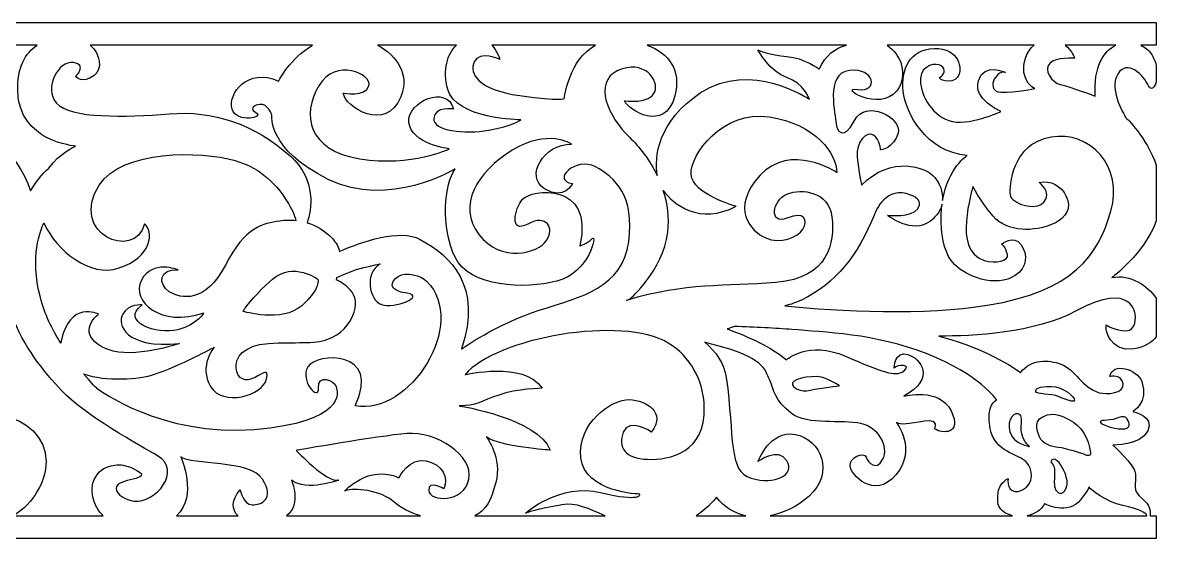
# Model space of a CAD drawing. Header units: centimetres. Extents: x -27.5 to -5.7, y -9.5 to -3.3.
# Drawn here: x -19.12 to -5.66, y -9.48 to -3.35 of the extents above; entities that cross this region are included whole.
import ezdxf

# ---------------------------------------------------------------- set-up
doc = ezdxf.new("R2010")
doc.units = ezdxf.units.CM
doc.header["$MEASUREMENT"] = 0
doc.layers.add('layer 1', color=7, linetype='Continuous')

msp = doc.modelspace()

# ---------------------------------------------------------------- linework, layer by layer
at = {"layer": 'layer 1', "color": 250}
for points, knots in [([(-6.20952, -7.5562), (-6.20952, -7.5562), (-6.0637, -7.52969), (-6.05045, -7.64237), (-6.05045, -7.64237), (-6.03719, -7.75504), (-6.24266, -7.77493), (-6.33545, -7.74841), (-6.33545, -7.74841), (-6.54642, -7.68814), (-6.60865, -7.4776), (-6.79254, -7.40811), (-6.79254, -7.40811), (-6.93299, -7.35503), (-7.14573, -7.3441), (-7.27001, -7.5098), (-7.27001, -7.5098), (-7.27001, -7.5098), (-7.62492, -7.23495), (-8.23915, -7.07578), (-8.23915, -7.07578), (-7.84729, -7.07707), (-7.0926, -7.04137), (-6.60847, -6.77569), (-6.60847, -6.77569), (-5.93063, -6.4037), (-5.90661, -6.82985), (-5.90661, -6.82985), (-5.90661, -6.82985), (-5.90661, -6.82985), (-5.88896, -7.01221), (-6.01838, -7.01221), (-6.01838, -7.01221), (-6.14779, -7.01221), (-6.25367, -6.94162), (-6.25367, -6.94162), (-6.25367, -6.94162), (-6.25367, -6.94162), (-6.25291, -6.98228), (-6.25291, -6.98228), (-6.25291, -6.98228), (-6.25291, -6.98228), (-6.2224, -7.27207), (-5.92498, -7.22631), (-5.92498, -7.22631), (-5.79743, -7.20669), (-5.71198, -7.15199), (-5.65716, -7.08449), (-5.65716, -7.08449), (-5.65716, -7.08449), (-5.65716, -6.62291), (-5.65716, -6.62291), (-5.65716, -6.62291), (-5.76316, -6.47938), (-5.95936, -6.33273), (-6.18427, -6.37981), (-6.18427, -6.37981), (-6.18427, -6.37981), (-5.8071, -6.09818), (-5.65716, -5.70645), (-5.65716, -5.70645), (-5.65716, -5.70645), (-5.65716, -5.04429), (-5.65716, -5.04429), (-5.65716, -5.04429), (-5.77338, -4.70698), (-6.0165, -4.48088), (-6.0165, -4.48088), (-6.0165, -4.48088), (-6.0165, -4.48088), (-6.23003, -4.15296), (-6.11564, -3.9623), (-6.11564, -3.9623), (-6.00124, -3.77165), (-5.80296, -3.97756), (-5.74958, -4.09957), (-5.74958, -4.09957), (-5.72405, -4.15793), (-5.67936, -4.1273), (-5.65716, -4.05363), (-5.65716, -4.05363), (-5.65716, -4.05363), (-5.65716, -3.85443), (-5.65716, -3.85443), (-5.65716, -3.85443), (-5.66869, -3.80989), (-5.68842, -3.76352), (-5.71907, -3.71826), (-5.71907, -3.71826), (-5.74851, -3.67481), (-5.79112, -3.64017), (-5.84072, -3.61693), (-5.84072, -3.61693), (-5.84072, -3.61693), (-5.65716, -3.61693), (-5.65716, -3.61693), (-5.65716, -3.61693), (-5.65716, -3.61693), (-5.65716, -3.34837), (-5.65716, -3.34837), (-5.65716, -3.34837), (-5.65716, -3.34837), (-27.5, -3.34837), (-27.5, -3.34837), (-27.5, -3.34837), (-27.5, -3.34837), (-27.5, -3.61693), (-27.5, -3.61693), (-27.5, -3.61693), (-27.5, -3.61693), (-21.00954, -3.61693), (-21.00954, -3.61693), (-21.00954, -3.61693), (-21.33507, -3.75475), (-21.23022, -4.14298), (-21.23022, -4.14298), (-21.23022, -4.14298), (-21.43006, -4.07207), (-21.66797, -4.12173), (-21.89868, -4.20919), (-21.89868, -4.20919), (-22.24223, -4.33943), (-22.56341, -4.64507), (-22.9425, -4.49138), (-22.9425, -4.49138), (-23.15939, -4.40344), (-23.33584, -4.23704), (-23.32584, -4.24776), (-23.32584, -4.24776), (-23.30984, -4.2649), (-23.59064, -3.8823), (-23.28656, -4.39648), (-23.28656, -4.39648), (-22.98247, -4.91065), (-22.24715, -4.78349), (-22.24715, -4.78349), (-22.24715, -4.78349), (-22.24715, -4.78349), (-22.29138, -4.98252), (-22.54017, -5.20367), (-22.54017, -5.20367), (-22.78897, -5.42482), (-23.47337, -5.32546), (-23.47337, -5.32546), (-23.47337, -5.32546), (-22.81418, -5.91223), (-21.99882, -5.26649), (-21.99882, -5.26649), (-21.99882, -5.26649), (-22.02155, -5.47865), (-21.97281, -5.64932), (-21.87593, -5.78255), (-21.87593, -5.78255), (-22.06528, -5.70321), (-22.30538, -5.73612), (-22.48979, -5.80537), (-22.48979, -5.80537), (-22.8307, -5.93339), (-23.12934, -6.29196), (-22.55725, -7.2639), (-22.55725, -7.2639), (-22.55725, -7.2639), (-22.39679, -7.42972), (-22.39679, -7.42972), (-22.39679, -7.42972), (-22.36715, -7.58225), (-22.30258, -7.72382), (-22.21972, -7.81305), (-22.21972, -7.81305), (-22.00268, -8.04679), (-21.07608, -8.13861), (-21.07608, -8.13861), (-21.07608, -8.13861), (-21.31816, -8.3807), (-22.06946, -8.52261), (-22.15294, -8.27218), (-22.15294, -8.27218), (-22.23641, -8.02175), (-21.88581, -8.12192), (-21.88581, -8.12192), (-21.88581, -8.12192), (-21.88581, -8.12192), (-21.82737, -7.95496), (-22.11954, -7.93827), (-22.11954, -7.93827), (-22.41172, -7.92157), (-22.51189, -8.1887), (-22.33659, -8.42244), (-22.33659, -8.42244), (-22.16128, -8.65617), (-21.66042, -8.65617), (-21.66042, -8.65617), (-21.66042, -8.65617), (-21.7442, -8.9418), (-21.66637, -9.11619), (-21.52924, -9.21192), (-21.52924, -9.21192), (-21.52924, -9.21192), (-27.5, -9.21192), (-27.5, -9.21192), (-27.5, -9.21192), (-27.5, -9.21192), (-27.5, -9.48048), (-27.5, -9.48048), (-27.5, -9.48048), (-27.5, -9.48048), (-5.65716, -9.48048), (-5.65716, -9.48048), (-5.65716, -9.48048), (-5.65716, -9.48048), (-5.65716, -9.21192), (-5.65716, -9.21192), (-5.65716, -9.21192), (-5.65716, -9.21192), (-5.73011, -9.21192), (-5.73011, -9.21192), (-5.73011, -9.21192), (-5.72729, -9.15378), (-5.74042, -9.07238), (-5.81873, -9.01364), (-5.81873, -9.01364), (-5.954, -8.91219), (-5.89482, -8.82765), (-5.90328, -8.71774), (-5.90328, -8.71774), (-5.91173, -8.60784), (-6.17381, -8.37112), (-6.17381, -8.37112), (-6.17381, -8.37112), (-6.17381, -8.37112), (-5.8441, -8.37957), (-5.75955, -8.20203), (-5.75955, -8.20203), (-5.67501, -8.02449), (-5.93709, -7.97377), (-5.93709, -7.97377), (-5.93709, -7.97377), (-5.93709, -7.97377), (-5.74591, -7.87053), (-5.83045, -7.61691), (-5.83045, -7.61691), (-5.88104, -7.46513), (-6.1797, -7.38149), (-6.20952, -7.5562)], [0, 0, 0, 0, 0.01612903, 0.01612903, 0.01612903, 0.01612903, 0.03225806, 0.03225806, 0.03225806, 0.03225806, 0.0483871, 0.0483871, 0.0483871, 0.0483871, 0.06451613, 0.06451613, 0.06451613, 0.06451613, 0.08064516, 0.08064516, 0.08064516, 0.08064516, 0.09677419, 0.09677419, 0.09677419, 0.09677419, 0.11290323, 0.11290323, 0.11290323, 0.11290323, 0.12903226, 0.12903226, 0.12903226, 0.12903226, 0.14516129, 0.14516129, 0.14516129, 0.14516129, 0.16129032, 0.16129032, 0.16129032, 0.16129032, 0.17741935, 0.17741935, 0.17741935, 0.17741935, 0.19354839, 0.19354839, 0.19354839, 0.19354839, 0.20967742, 0.20967742, 0.20967742, 0.20967742, 0.22580645, 0.22580645, 0.22580645, 0.22580645, 0.24193548, 0.24193548, 0.24193548, 0.24193548, 0.25806452, 0.25806452, 0.25806452, 0.25806452, 0.27419355, 0.27419355, 0.27419355, 0.27419355, 0.29032258, 0.29032258, 0.29032258, 0.29032258, 0.30645161, 0.30645161, 0.30645161, 0.30645161, 0.32258065, 0.32258065, 0.32258065, 0.32258065, 0.33870968, 0.33870968, 0.33870968, 0.33870968, 0.35483871, 0.35483871, 0.35483871, 0.35483871, 0.37096774, 0.37096774, 0.37096774, 0.37096774, 0.38709677, 0.38709677, 0.38709677, 0.38709677, 0.40322581, 0.40322581, 0.40322581, 0.40322581, 0.41935484, 0.41935484, 0.41935484, 0.41935484, 0.43548387, 0.43548387, 0.43548387, 0.43548387, 0.4516129, 0.4516129, 0.4516129, 0.4516129, 0.46774194, 0.46774194, 0.46774194, 0.46774194, 0.48387097, 0.48387097, 0.48387097, 0.48387097, 0.5, 0.5, 0.5, 0.5, 0.51612903, 0.51612903, 0.51612903, 0.51612903, 0.53225806, 0.53225806, 0.53225806, 0.53225806, 0.5483871, 0.5483871, 0.5483871, 0.5483871, 0.56451613, 0.56451613, 0.56451613, 0.56451613, 0.58064516, 0.58064516, 0.58064516, 0.58064516, 0.59677419, 0.59677419, 0.59677419, 0.59677419, 0.61290323, 0.61290323, 0.61290323, 0.61290323, 0.62903226, 0.62903226, 0.62903226, 0.62903226, 0.64516129, 0.64516129, 0.64516129, 0.64516129, 0.66129032, 0.66129032, 0.66129032, 0.66129032, 0.67741935, 0.67741935, 0.67741935, 0.67741935, 0.69354839, 0.69354839, 0.69354839, 0.69354839, 0.70967742, 0.70967742, 0.70967742, 0.70967742, 0.72580645, 0.72580645, 0.72580645, 0.72580645, 0.74193548, 0.74193548, 0.74193548, 0.74193548, 0.75806452, 0.75806452, 0.75806452, 0.75806452, 0.77419355, 0.77419355, 0.77419355, 0.77419355, 0.79032258, 0.79032258, 0.79032258, 0.79032258, 0.80645161, 0.80645161, 0.80645161, 0.80645161, 0.82258065, 0.82258065, 0.82258065, 0.82258065, 0.83870968, 0.83870968, 0.83870968, 0.83870968, 0.85483871, 0.85483871, 0.85483871, 0.85483871, 0.87096774, 0.87096774, 0.87096774, 0.87096774, 0.88709677, 0.88709677, 0.88709677, 0.88709677, 0.90322581, 0.90322581, 0.90322581, 0.90322581, 0.91935484, 0.91935484, 0.91935484, 0.91935484, 0.93548387, 0.93548387, 0.93548387, 0.93548387, 0.9516129, 0.9516129, 0.9516129, 0.9516129, 0.96774194, 0.96774194, 0.96774194, 0.96774194, 1, 1, 1, 1]), ([(-18.95241, -3.61693), (-19.0886, -3.70965), (-19.19054, -3.87913), (-19.18141, -4.16598), (-19.18141, -4.16598), (-19.16224, -4.76859), (-18.49482, -4.81593), (-18.49482, -4.81593), (-18.49482, -4.81593), (-18.49482, -4.81593), (-18.6825, -4.89757), (-18.813, -5.07676), (-18.813, -5.07676), (-18.89776, -5.15517), (-18.9699, -5.24822), (-19.03068, -5.34993), (-19.03068, -5.34993), (-19.18536, -4.86185), (-19.62454, -4.53035), (-20.19258, -4.37587), (-20.19258, -4.37587), (-20.5055, -4.29078), (-20.8817, -4.14461), (-20.7849, -3.93342), (-20.7849, -3.93342), (-20.64082, -3.61907), (-20.31338, -3.93342), (-20.31338, -3.93342), (-20.31338, -3.93342), (-20.29735, -3.82924), (-20.33038, -3.69075), (-20.46942, -3.61693), (-20.46942, -3.61693), (-20.46942, -3.61693), (-18.95241, -3.61693), (-18.95241, -3.61693)], [0, 0, 0, 0, 0.1, 0.1, 0.1, 0.1, 0.2, 0.2, 0.2, 0.2, 0.3, 0.3, 0.3, 0.3, 0.4, 0.4, 0.4, 0.4, 0.5, 0.5, 0.5, 0.5, 0.6, 0.6, 0.6, 0.6, 0.7, 0.7, 0.7, 0.7, 0.8, 0.8, 0.8, 0.8, 1, 1, 1, 1]), ([(-15.68056, -3.61693), (-15.94004, -3.76917), (-16.08329, -4.04257), (-16.08329, -4.04257), (-16.08329, -4.04257), (-16.45071, -3.87608), (-16.69183, -4.19757), (-16.63442, -4.37554), (-16.63442, -4.37554), (-16.57701, -4.55351), (-16.23829, -4.47313), (-16.35311, -4.41573), (-16.35311, -4.41573), (-16.46793, -4.35832), (-16.30719, -4.28943), (-16.24404, -4.33535), (-16.24404, -4.33535), (-16.18089, -4.38128), (-16.16161, -4.44558), (-16.16161, -4.44558), (-16.16161, -4.44558), (-16.16161, -4.44558), (-16.22338, -4.85328), (-15.49446, -5.21157), (-15.49446, -5.21157), (-14.76553, -5.56985), (-13.98719, -5.08802), (-13.98719, -5.08802), (-13.98719, -5.08802), (-14.11074, -5.26099), (-14.16016, -5.77988), (-13.98719, -6.13817), (-13.98719, -6.13817), (-13.81423, -6.49645), (-13.15943, -6.52116), (-12.77644, -6.42232), (-12.77644, -6.42232), (-12.39344, -6.32349), (-12.29461, -5.85401), (-12.35638, -5.91578), (-12.35638, -5.91578), (-12.41815, -5.97756), (-12.50463, -6.00226), (-12.50463, -6.00226), (-12.50463, -6.00226), (-12.33167, -5.22392), (-13.0853, -5.33511), (-13.18414, -5.44631), (-13.18414, -5.44631), (-13.28298, -5.5575), (-13.34475, -5.86636), (-13.12237, -5.74282), (-13.12237, -5.74282), (-12.89998, -5.61927), (-12.80115, -5.79224), (-12.89998, -5.94049), (-12.89998, -5.94049), (-12.99882, -6.08875), (-13.44359, -6.21229), (-13.70303, -5.86636), (-13.70303, -5.86636), (-13.96248, -5.52043), (-13.72774, -5.12509), (-13.30769, -4.86564), (-13.30769, -4.86564), (-12.88763, -4.60619), (-12.60347, -4.79151), (-12.60347, -4.79151), (-12.60347, -4.79151), (-12.93705, -4.79151), (-13.15943, -5.1745), (-12.92469, -5.32276), (-12.92469, -5.32276), (-12.68995, -5.47102), (-12.59112, -5.26099), (-12.59112, -5.26099), (-12.59112, -5.26099), (-12.85056, -5.22392), (-12.55405, -4.93977), (-12.31932, -5.06331), (-12.31932, -5.06331), (-12.08458, -5.18686), (-11.84984, -5.40924), (-11.92397, -5.95285), (-11.92397, -5.95285), (-11.99809, -6.49645), (-12.47993, -6.60764), (-12.98647, -6.76825), (-12.98647, -6.76825), (-13.49301, -6.92886), (-13.90963, -7.22876), (-13.90963, -7.22876), (-13.90963, -7.22876), (-13.65661, -6.47714), (-14.04358, -6.11993), (-14.40079, -5.92644), (-14.40079, -5.92644), (-14.64443, -5.79447), (-15.09572, -5.9533), (-15.3581, -6.06764), (-15.3581, -6.06764), (-15.37167, -6.01724), (-15.3978, -5.965), (-15.44358, -5.91556), (-15.44358, -5.91556), (-15.53261, -5.8194), (-15.63755, -5.76036), (-15.74525, -5.72877), (-15.74525, -5.72877), (-15.69234, -5.57225), (-15.62616, -5.22248), (-15.94609, -4.93391), (-15.94609, -4.93391), (-16.37233, -4.54946), (-16.86543, -4.39067), (-17.3836, -4.43246), (-17.3836, -4.43246), (-17.90176, -4.47424), (-18.56201, -4.49096), (-18.72081, -4.30709), (-18.72081, -4.30709), (-18.8796, -4.12323), (-18.69573, -3.79728), (-18.52022, -3.82235), (-18.52022, -3.82235), (-18.34472, -3.84743), (-18.49515, -3.9895), (-18.49515, -3.9895), (-18.49515, -3.9895), (-18.49515, -3.9895), (-18.41332, -4.08248), (-18.2743, -3.97702), (-18.2743, -3.97702), (-18.17087, -3.89855), (-18.1975, -3.72456), (-18.32057, -3.61693), (-18.32057, -3.61693), (-18.32057, -3.61693), (-15.68056, -3.61693), (-15.68056, -3.61693)], [0, 0, 0, 0, 0.02777778, 0.02777778, 0.02777778, 0.02777778, 0.05555556, 0.05555556, 0.05555556, 0.05555556, 0.08333333, 0.08333333, 0.08333333, 0.08333333, 0.11111111, 0.11111111, 0.11111111, 0.11111111, 0.13888889, 0.13888889, 0.13888889, 0.13888889, 0.16666667, 0.16666667, 0.16666667, 0.16666667, 0.19444444, 0.19444444, 0.19444444, 0.19444444, 0.22222222, 0.22222222, 0.22222222, 0.22222222, 0.25, 0.25, 0.25, 0.25, 0.27777778, 0.27777778, 0.27777778, 0.27777778, 0.30555556, 0.30555556, 0.30555556, 0.30555556, 0.33333333, 0.33333333, 0.33333333, 0.33333333, 0.36111111, 0.36111111, 0.36111111, 0.36111111, 0.38888889, 0.38888889, 0.38888889, 0.38888889, 0.41666667, 0.41666667, 0.41666667, 0.41666667, 0.44444444, 0.44444444, 0.44444444, 0.44444444, 0.47222222, 0.47222222, 0.47222222, 0.47222222, 0.5, 0.5, 0.5, 0.5, 0.52777778, 0.52777778, 0.52777778, 0.52777778, 0.55555556, 0.55555556, 0.55555556, 0.55555556, 0.58333333, 0.58333333, 0.58333333, 0.58333333, 0.61111111, 0.61111111, 0.61111111, 0.61111111, 0.63888889, 0.63888889, 0.63888889, 0.63888889, 0.66666667, 0.66666667, 0.66666667, 0.66666667, 0.69444444, 0.69444444, 0.69444444, 0.69444444, 0.72222222, 0.72222222, 0.72222222, 0.72222222, 0.75, 0.75, 0.75, 0.75, 0.77777778, 0.77777778, 0.77777778, 0.77777778, 0.80555556, 0.80555556, 0.80555556, 0.80555556, 0.83333333, 0.83333333, 0.83333333, 0.83333333, 0.86111111, 0.86111111, 0.86111111, 0.86111111, 0.88888889, 0.88888889, 0.88888889, 0.88888889, 0.91666667, 0.91666667, 0.91666667, 0.91666667, 0.94444444, 0.94444444, 0.94444444, 0.94444444, 1, 1, 1, 1]), ([(-13.96911, -3.61693), (-14.08078, -3.72085), (-14.13549, -3.90655), (-14.07346, -4.14229), (-14.07346, -4.14229), (-13.98115, -4.49304), (-13.2058, -4.50535), (-13.2058, -4.50535), (-13.2058, -4.50535), (-13.2058, -4.50535), (-13.30426, -4.57919), (-13.58732, -4.62842), (-13.58732, -4.62842), (-13.87039, -4.67765), (-14.25191, -4.63457), (-14.2396, -4.48689), (-14.2396, -4.48689), (-14.2273, -4.3392), (-14.00577, -4.37612), (-14.00577, -4.37612), (-14.00577, -4.37612), (-14.07961, -4.08075), (-14.55959, -4.28382), (-14.53498, -4.53612), (-14.53498, -4.53612), (-14.51036, -4.78841), (-14.05499, -4.84995), (-14.05499, -4.84995), (-14.05499, -4.84995), (-14.05499, -4.84995), (-14.4988, -5.06445), (-15.11882, -4.96685), (-15.11882, -4.96685), (-15.73884, -4.86926), (-15.80773, -4.43869), (-15.60679, -4.09998), (-15.60679, -4.09998), (-15.40586, -3.76126), (-14.96955, -3.96219), (-15.00974, -4.09998), (-15.00974, -4.09998), (-15.04993, -4.23776), (-15.31401, -4.18609), (-15.31401, -4.18609), (-15.31401, -4.18609), (-15.29679, -4.35258), (-14.80307, -4.65684), (-14.63084, -4.23202), (-14.63084, -4.23202), (-14.52355, -3.96736), (-14.6725, -3.7406), (-14.90693, -3.61693), (-14.90693, -3.61693), (-14.90693, -3.61693), (-13.96911, -3.61693), (-13.96911, -3.61693)], [0, 0, 0, 0, 0.06666667, 0.06666667, 0.06666667, 0.06666667, 0.13333333, 0.13333333, 0.13333333, 0.13333333, 0.2, 0.2, 0.2, 0.2, 0.26666667, 0.26666667, 0.26666667, 0.26666667, 0.33333333, 0.33333333, 0.33333333, 0.33333333, 0.4, 0.4, 0.4, 0.4, 0.46666667, 0.46666667, 0.46666667, 0.46666667, 0.53333333, 0.53333333, 0.53333333, 0.53333333, 0.6, 0.6, 0.6, 0.6, 0.66666667, 0.66666667, 0.66666667, 0.66666667, 0.73333333, 0.73333333, 0.73333333, 0.73333333, 0.8, 0.8, 0.8, 0.8, 0.86666667, 0.86666667, 0.86666667, 0.86666667, 1, 1, 1, 1]), ([(-12.31773, -3.61693), (-12.63033, -3.77725), (-12.6889, -4.2469), (-12.6889, -4.2469), (-12.6889, -4.2469), (-12.6889, -4.2469), (-12.71966, -4.28997), (-13.21811, -4.21613), (-13.21811, -4.21613), (-13.71655, -4.14229), (-13.82116, -3.95768), (-13.75962, -3.81615), (-13.75962, -3.81615), (-13.69809, -3.67461), (-13.45194, -3.78538), (-13.45194, -3.78538), (-13.45194, -3.78538), (-13.45194, -3.78538), (-13.48247, -3.6918), (-13.55169, -3.61693), (-13.55169, -3.61693), (-13.55169, -3.61693), (-12.31773, -3.61693), (-12.31773, -3.61693)], [0, 0, 0, 0, 0.14285714, 0.14285714, 0.14285714, 0.14285714, 0.28571429, 0.28571429, 0.28571429, 0.28571429, 0.42857143, 0.42857143, 0.42857143, 0.42857143, 0.57142857, 0.57142857, 0.57142857, 0.57142857, 0.71428571, 0.71428571, 0.71428571, 0.71428571, 1, 1, 1, 1]), ([(-9.33909, -3.61693), (-9.47468, -3.65626), (-9.58279, -3.72743), (-9.66137, -3.90032), (-9.66137, -3.90032), (-9.66137, -3.90032), (-9.84542, -3.76647), (-10.04619, -3.74973), (-10.04619, -3.74973), (-10.24697, -3.733), (-10.38918, -3.67444), (-10.38918, -3.67444), (-10.38918, -3.67444), (-10.38918, -3.67444), (-10.24697, -3.93378), (-10.04619, -4.0007), (-10.04619, -4.0007), (-9.84542, -4.06763), (-9.77849, -4.26004), (-9.77849, -4.26004), (-9.77849, -4.26004), (-9.77849, -4.26004), (-10.47284, -3.7832), (-11.07516, -4.18475), (-11.07516, -4.18475), (-11.57992, -4.52125), (-11.62054, -4.9517), (-11.586, -5.16603), (-11.586, -5.16603), (-11.67493, -4.98212), (-11.7969, -4.8243), (-11.91529, -4.71094), (-11.91529, -4.71094), (-12.16353, -4.47327), (-12.35367, -4.05602), (-12.05261, -3.91869), (-12.05261, -3.91869), (-11.75156, -3.78137), (-11.55614, -4.02433), (-11.61423, -4.17221), (-11.61423, -4.17221), (-11.67233, -4.3201), (-11.97339, -4.27785), (-11.97339, -4.27785), (-11.97339, -4.27785), (-11.93113, -4.38876), (-11.49276, -4.66341), (-11.37656, -4.21975), (-11.37656, -4.21975), (-11.29703, -3.91611), (-11.44762, -3.70898), (-11.70634, -3.61693), (-11.70634, -3.61693), (-11.70634, -3.61693), (-9.33909, -3.61693), (-9.33909, -3.61693)], [0, 0, 0, 0, 0.06666667, 0.06666667, 0.06666667, 0.06666667, 0.13333333, 0.13333333, 0.13333333, 0.13333333, 0.2, 0.2, 0.2, 0.2, 0.26666667, 0.26666667, 0.26666667, 0.26666667, 0.33333333, 0.33333333, 0.33333333, 0.33333333, 0.4, 0.4, 0.4, 0.4, 0.46666667, 0.46666667, 0.46666667, 0.46666667, 0.53333333, 0.53333333, 0.53333333, 0.53333333, 0.6, 0.6, 0.6, 0.6, 0.66666667, 0.66666667, 0.66666667, 0.66666667, 0.73333333, 0.73333333, 0.73333333, 0.73333333, 0.8, 0.8, 0.8, 0.8, 0.86666667, 0.86666667, 0.86666667, 0.86666667, 1, 1, 1, 1]), ([(-7.10983, -3.61693), (-7.20786, -3.69551), (-7.24449, -3.83654), (-7.22906, -3.93942), (-7.22906, -3.93942), (-7.20618, -4.09195), (-7.09942, -4.13008), (-7.09942, -4.13008), (-7.09942, -4.13008), (-7.09942, -4.13008), (-7.32058, -4.18346), (-7.5036, -4.17584), (-7.5036, -4.17584), (-7.68663, -4.16821), (-7.57224, -3.90892), (-7.45022, -3.93942), (-7.45022, -3.93942), (-7.45022, -3.93942), (-7.70189, -3.81741), (-7.77052, -4.03856), (-7.77052, -4.03856), (-7.83916, -4.25972), (-7.5036, -4.40462), (-7.5036, -4.40462), (-7.5036, -4.40462), (-7.5036, -4.40462), (-7.89878, -4.5891), (-8.12123, -4.51375), (-8.12123, -4.51375), (-8.34369, -4.43841), (-8.47285, -4.16931), (-8.4585, -4.00785), (-8.4585, -4.00785), (-8.44415, -3.84639), (-8.26834, -3.82128), (-8.21093, -3.86075), (-8.21093, -3.86075), (-8.15353, -3.90021), (-8.17864, -3.97556), (-8.22529, -3.99709), (-8.22529, -3.99709), (-8.27193, -4.01862), (-8.08535, -4.09038), (-8.01718, -3.99709), (-8.01718, -3.99709), (-7.94901, -3.9038), (-7.99924, -3.64547), (-8.29704, -3.65623), (-8.29704, -3.65623), (-8.59484, -3.667), (-8.68813, -3.9038), (-8.66302, -4.16213), (-8.66302, -4.16213), (-8.6379, -4.42047), (-8.39033, -4.89049), (-7.90237, -4.92637), (-7.90237, -4.92637), (-7.90237, -4.92637), (-8.13133, -5.0722), (-8.19626, -5.46508), (-8.19626, -5.46508), (-8.18775, -5.36008), (-8.23335, -5.2587), (-8.28941, -5.18862), (-8.28941, -5.18862), (-8.3898, -5.06314), (-8.80808, -4.92092), (-9.15943, -5.28064), (-9.15943, -5.28064), (-9.15943, -5.28064), (-9.1929, -5.1217), (-9.20963, -4.94602), (-9.20963, -4.94602), (-9.22636, -4.77034), (-9.10088, -4.62813), (-9.01722, -4.68668), (-9.01722, -4.68668), (-8.93356, -4.74524), (-8.93356, -4.86236), (-8.93356, -4.86236), (-8.93356, -4.86236), (-8.93356, -4.86236), (-8.77462, -4.84563), (-8.72442, -4.66159), (-8.72442, -4.66159), (-8.67423, -4.47754), (-9.10924, -4.25167), (-9.24309, -4.51101), (-9.24309, -4.51101), (-9.37694, -4.77034), (-9.4606, -4.62813), (-9.4606, -4.54447), (-9.4606, -4.54447), (-9.4606, -4.46081), (-9.60281, -3.95051), (-9.30165, -3.91705), (-9.30165, -3.91705), (-9.00049, -3.88358), (-8.95029, -4.17638), (-9.20126, -4.14292), (-9.20126, -4.14292), (-9.45223, -4.10946), (-8.94193, -4.41898), (-8.74115, -4.15965), (-8.74115, -4.15965), (-8.59647, -3.97277), (-8.69072, -3.7251), (-8.85485, -3.61693), (-8.85485, -3.61693), (-8.85485, -3.61693), (-7.10983, -3.61693), (-7.10983, -3.61693)], [0, 0, 0, 0, 0.03448276, 0.03448276, 0.03448276, 0.03448276, 0.06896552, 0.06896552, 0.06896552, 0.06896552, 0.10344828, 0.10344828, 0.10344828, 0.10344828, 0.13793103, 0.13793103, 0.13793103, 0.13793103, 0.17241379, 0.17241379, 0.17241379, 0.17241379, 0.20689655, 0.20689655, 0.20689655, 0.20689655, 0.24137931, 0.24137931, 0.24137931, 0.24137931, 0.27586207, 0.27586207, 0.27586207, 0.27586207, 0.31034483, 0.31034483, 0.31034483, 0.31034483, 0.34482759, 0.34482759, 0.34482759, 0.34482759, 0.37931034, 0.37931034, 0.37931034, 0.37931034, 0.4137931, 0.4137931, 0.4137931, 0.4137931, 0.44827586, 0.44827586, 0.44827586, 0.44827586, 0.48275862, 0.48275862, 0.48275862, 0.48275862, 0.51724138, 0.51724138, 0.51724138, 0.51724138, 0.55172414, 0.55172414, 0.55172414, 0.55172414, 0.5862069, 0.5862069, 0.5862069, 0.5862069, 0.62068966, 0.62068966, 0.62068966, 0.62068966, 0.65517241, 0.65517241, 0.65517241, 0.65517241, 0.68965517, 0.68965517, 0.68965517, 0.68965517, 0.72413793, 0.72413793, 0.72413793, 0.72413793, 0.75862069, 0.75862069, 0.75862069, 0.75862069, 0.79310345, 0.79310345, 0.79310345, 0.79310345, 0.82758621, 0.82758621, 0.82758621, 0.82758621, 0.86206897, 0.86206897, 0.86206897, 0.86206897, 0.89655172, 0.89655172, 0.89655172, 0.89655172, 0.93103448, 0.93103448, 0.93103448, 0.93103448, 1, 1, 1, 1]), ([(-6.13774, -3.61693), (-6.28491, -3.68631), (-6.40494, -3.87086), (-6.38255, -4.22159), (-6.38255, -4.22159), (-6.38255, -4.22159), (-6.6876, -4.1072), (-6.79437, -4.08432), (-6.79437, -4.08432), (-6.90113, -4.06144), (-7.00028, -3.90892), (-6.92401, -3.83266), (-6.92401, -3.83266), (-6.84775, -3.7564), (-6.62659, -3.77165), (-6.62659, -3.77165), (-6.62659, -3.77165), (-6.62659, -3.77165), (-6.65371, -3.6802), (-6.74178, -3.61693), (-6.74178, -3.61693), (-6.74178, -3.61693), (-6.13774, -3.61693), (-6.13774, -3.61693)], [0, 0, 0, 0, 0.14285714, 0.14285714, 0.14285714, 0.14285714, 0.28571429, 0.28571429, 0.28571429, 0.28571429, 0.42857143, 0.42857143, 0.42857143, 0.42857143, 0.57142857, 0.57142857, 0.57142857, 0.57142857, 0.71428571, 0.71428571, 0.71428571, 0.71428571, 1, 1, 1, 1]), ([(-11.5142, -5.34316), (-11.46292, -5.49945), (-11.43922, -5.66847), (-11.46107, -5.84122), (-11.46107, -5.84122), (-11.51916, -6.30073), (-11.90473, -6.62819), (-11.90473, -6.62819), (-11.90473, -6.62819), (-11.90473, -6.62819), (-11.95182, -6.65163), (-11.95182, -6.65163), (-11.95182, -6.65163), (-11.22706, -6.43507), (-10.78849, -6.49), (-10.17531, -6.43794), (-10.17531, -6.43794), (-9.54571, -6.38448), (-9.47444, -5.96277), (-9.51007, -5.65985), (-9.51007, -5.65985), (-9.54571, -5.35692), (-9.86645, -5.31535), (-10.04464, -5.38662), (-10.04464, -5.38662), (-10.22283, -5.4579), (-10.25847, -5.76082), (-10.04464, -5.67173), (-10.04464, -5.67173), (-9.83082, -5.58263), (-9.79518, -5.70142), (-9.85457, -5.8024), (-9.85457, -5.8024), (-9.91397, -5.90337), (-10.12148, -5.98336), (-10.29716, -5.90807), (-10.29716, -5.90807), (-10.47284, -5.83278), (-10.72381, -5.55671), (-10.36409, -5.16353), (-10.36409, -5.16353), (-10.00436, -4.77034), (-9.45223, -5.13006), (-9.45223, -5.13006), (-9.45223, -5.13006), (-9.45223, -4.91256), (-9.7032, -4.55283), (-10.25533, -4.46918), (-10.25533, -4.46918), (-10.80746, -4.38552), (-11.20065, -4.92092), (-11.18392, -5.15516), (-11.18392, -5.15516), (-11.16719, -5.3894), (-10.64852, -5.53161), (-10.64852, -5.53161), (-10.64852, -5.53161), (-11.08109, -5.75854), (-11.39341, -5.51059), (-11.5142, -5.34316)], [0, 0, 0, 0, 0.0625, 0.0625, 0.0625, 0.0625, 0.125, 0.125, 0.125, 0.125, 0.1875, 0.1875, 0.1875, 0.1875, 0.25, 0.25, 0.25, 0.25, 0.3125, 0.3125, 0.3125, 0.3125, 0.375, 0.375, 0.375, 0.375, 0.4375, 0.4375, 0.4375, 0.4375, 0.5, 0.5, 0.5, 0.5, 0.5625, 0.5625, 0.5625, 0.5625, 0.625, 0.625, 0.625, 0.625, 0.6875, 0.6875, 0.6875, 0.6875, 0.75, 0.75, 0.75, 0.75, 0.8125, 0.8125, 0.8125, 0.8125, 0.875, 0.875, 0.875, 0.875, 1, 1, 1, 1]), ([(-8.20214, -5.50487), (-8.21072, -5.57024), (-8.21482, -5.64198), (-8.21275, -5.72057), (-8.21275, -5.72057), (-8.2072, -5.93145), (-8.16382, -6.11249), (-8.05483, -6.22326), (-8.05483, -6.22326), (-7.9782, -6.30114), (-7.8609, -6.36566), (-7.73622, -6.39794), (-7.73622, -6.39794), (-7.59491, -6.43452), (-7.44412, -6.42968), (-7.33231, -6.35595), (-7.33231, -6.35595), (-7.18943, -6.26174), (-7.18289, -6.10656), (-7.26306, -5.99081), (-7.26306, -5.99081), (-7.35468, -5.85852), (-7.49469, -5.98309), (-7.49469, -5.98309), (-7.49469, -5.98309), (-7.49469, -5.98309), (-7.44836, -6.00625), (-7.4252, -6.10663), (-7.4252, -6.10663), (-7.40927, -6.17563), (-7.56122, -6.22274), (-7.7004, -6.1752), (-7.7004, -6.1752), (-7.90351, -6.10581), (-7.92711, -5.90074), (-7.91321, -5.71288), (-7.91321, -5.71288), (-7.89775, -5.50402), (-7.83442, -5.29591), (-7.83442, -5.29591), (-7.83442, -5.29591), (-7.83442, -5.29591), (-7.76762, -5.44405), (-7.59506, -5.65108), (-7.59506, -5.65108), (-7.51957, -5.74166), (-7.38986, -5.79218), (-7.2519, -5.80514), (-7.2519, -5.80514), (-7.04048, -5.82501), (-6.58206, -5.71334), (-6.7303, -5.40615), (-6.7303, -5.40615), (-6.78341, -5.29608), (-6.91223, -5.21484), (-7.04686, -5.24959), (-7.04686, -5.24959), (-7.04686, -5.24959), (-6.89244, -5.3654), (-6.99282, -5.48122), (-6.99282, -5.48122), (-7.09319, -5.59703), (-7.37887, -5.49666), (-7.39431, -5.39629), (-7.39431, -5.39629), (-7.40976, -5.29591), (-7.37115, -4.78632), (-6.90789, -4.70911), (-6.90789, -4.70911), (-6.44462, -4.6319), (-6.04312, -5.05656), (-6.19755, -5.58931), (-6.19755, -5.58931), (-6.35197, -6.12207), (-6.63765, -6.53901), (-7.66455, -6.70887), (-7.66455, -6.70887), (-8.38869, -6.82865), (-9.43443, -6.78501), (-10.06779, -6.71554), (-10.06779, -6.71554), (-9.99793, -6.69835), (-9.93139, -6.676), (-9.87148, -6.64716), (-9.87148, -6.64716), (-9.46469, -6.4513), (-9.20103, -6.11231), (-9.00517, -5.63019), (-9.00517, -5.63019), (-9.00517, -5.63019), (-8.89971, -5.3138), (-8.62852, -5.3816), (-8.62852, -5.3816), (-8.50139, -5.41338), (-8.46224, -5.46579), (-8.47106, -5.51422), (-8.47106, -5.51422), (-8.49754, -5.65969), (-8.75042, -5.64404), (-8.84991, -5.64037), (-8.84991, -5.64037), (-8.84991, -5.64037), (-8.55711, -5.8746), (-8.3396, -5.70729), (-8.3396, -5.70729), (-8.25885, -5.64518), (-8.21732, -5.57499), (-8.20214, -5.50487)], [0, 0, 0, 0, 0.03571429, 0.03571429, 0.03571429, 0.03571429, 0.07142857, 0.07142857, 0.07142857, 0.07142857, 0.10714286, 0.10714286, 0.10714286, 0.10714286, 0.14285714, 0.14285714, 0.14285714, 0.14285714, 0.17857143, 0.17857143, 0.17857143, 0.17857143, 0.21428571, 0.21428571, 0.21428571, 0.21428571, 0.25, 0.25, 0.25, 0.25, 0.28571429, 0.28571429, 0.28571429, 0.28571429, 0.32142857, 0.32142857, 0.32142857, 0.32142857, 0.35714286, 0.35714286, 0.35714286, 0.35714286, 0.39285714, 0.39285714, 0.39285714, 0.39285714, 0.42857143, 0.42857143, 0.42857143, 0.42857143, 0.46428571, 0.46428571, 0.46428571, 0.46428571, 0.5, 0.5, 0.5, 0.5, 0.53571429, 0.53571429, 0.53571429, 0.53571429, 0.57142857, 0.57142857, 0.57142857, 0.57142857, 0.60714286, 0.60714286, 0.60714286, 0.60714286, 0.64285714, 0.64285714, 0.64285714, 0.64285714, 0.67857143, 0.67857143, 0.67857143, 0.67857143, 0.71428571, 0.71428571, 0.71428571, 0.71428571, 0.75, 0.75, 0.75, 0.75, 0.78571429, 0.78571429, 0.78571429, 0.78571429, 0.82142857, 0.82142857, 0.82142857, 0.82142857, 0.85714286, 0.85714286, 0.85714286, 0.85714286, 0.89285714, 0.89285714, 0.89285714, 0.89285714, 0.92857143, 0.92857143, 0.92857143, 0.92857143, 1, 1, 1, 1]), ([(-18.87064, -5.72992), (-18.91174, -5.81307), (-19.03796, -6.12488), (-18.91276, -6.61734), (-18.91276, -6.61734), (-18.86325, -6.81207), (-18.77054, -6.99845), (-18.66921, -7.16022), (-18.66921, -7.16022), (-18.66814, -7.1528), (-18.66686, -7.14528), (-18.66533, -7.13762), (-18.66533, -7.13762), (-18.56763, -6.64871), (-18.22169, -6.81288), (-18.22169, -6.81288), (-18.22169, -6.81288), (-18.37244, -6.9421), (-18.40116, -7.12156), (-18.10684, -7.23642), (-18.10684, -7.23642), (-17.81251, -7.35128), (-17.25976, -7.16464), (-17.25976, -7.16464), (-17.25976, -7.16464), (-17.90584, -7.22924), (-18.00634, -6.93492), (-17.93455, -6.81288), (-17.93455, -6.81288), (-17.86276, -6.69085), (-17.70484, -6.70521), (-17.70484, -6.70521), (-17.70484, -6.70521), (-17.97044, -6.90621), (-17.52537, -7.06414), (-17.2813, -6.99953), (-17.2813, -6.99953), (-17.03723, -6.93492), (-16.97262, -6.79853), (-16.97262, -6.79853), (-16.97262, -6.79853), (-17.47512, -6.97799), (-17.84123, -6.66213), (-17.71201, -6.41088), (-17.71201, -6.41088), (-17.5828, -6.15963), (-17.27412, -6.28885), (-17.27412, -6.28885), (-17.27412, -6.28885), (-17.50383, -6.26731), (-17.51819, -6.46113), (-17.3818, -6.54728), (-17.3818, -6.54728), (-17.24541, -6.63342), (-16.95108, -6.69085), (-16.71419, -6.23142), (-16.71419, -6.23142), (-16.4773, -5.77199), (-16.26912, -5.73609), (-16.06812, -5.70738), (-16.06812, -5.70738), (-16.00769, -5.69875), (-15.94337, -5.69661), (-15.87808, -5.70311), (-15.87808, -5.70311), (-15.8896, -5.65156), (-15.91512, -5.5844), (-15.96621, -5.4995), (-15.96621, -5.4995), (-16.14171, -5.20782), (-16.3577, -5.0579), (-16.59991, -4.9881), (-16.59991, -4.9881), (-17.0106, -4.86974), (-17.94442, -4.85863), (-18.21366, -5.2797), (-18.21366, -5.2797), (-18.5824, -5.85637), (-17.79263, -6.19057), (-17.67508, -5.74113), (-17.67508, -5.74113), (-17.56482, -5.82742), (-17.57441, -6.13422), (-17.98668, -6.26845), (-17.98668, -6.26845), (-18.3122, -6.37443), (-18.71537, -6.07691), (-18.87064, -5.72992)], [0, 0, 0, 0, 0.04347826, 0.04347826, 0.04347826, 0.04347826, 0.08695652, 0.08695652, 0.08695652, 0.08695652, 0.13043478, 0.13043478, 0.13043478, 0.13043478, 0.17391304, 0.17391304, 0.17391304, 0.17391304, 0.2173913, 0.2173913, 0.2173913, 0.2173913, 0.26086957, 0.26086957, 0.26086957, 0.26086957, 0.30434783, 0.30434783, 0.30434783, 0.30434783, 0.34782609, 0.34782609, 0.34782609, 0.34782609, 0.39130435, 0.39130435, 0.39130435, 0.39130435, 0.43478261, 0.43478261, 0.43478261, 0.43478261, 0.47826087, 0.47826087, 0.47826087, 0.47826087, 0.52173913, 0.52173913, 0.52173913, 0.52173913, 0.56521739, 0.56521739, 0.56521739, 0.56521739, 0.60869565, 0.60869565, 0.60869565, 0.60869565, 0.65217391, 0.65217391, 0.65217391, 0.65217391, 0.69565217, 0.69565217, 0.69565217, 0.69565217, 0.73913043, 0.73913043, 0.73913043, 0.73913043, 0.7826087, 0.7826087, 0.7826087, 0.7826087, 0.82608696, 0.82608696, 0.82608696, 0.82608696, 0.86956522, 0.86956522, 0.86956522, 0.86956522, 0.91304348, 0.91304348, 0.91304348, 0.91304348, 1, 1, 1, 1]), ([(-15.61663, -6.39918), (-15.61663, -6.39918), (-15.90686, -6.18358), (-16.15563, -6.39918), (-16.15563, -6.39918), (-16.40439, -6.61478), (-16.50535, -6.7817), (-16.50535, -6.7817), (-16.50535, -6.7817), (-16.50535, -6.7817), (-16.03954, -6.92159), (-15.80735, -6.71428), (-15.80735, -6.71428), (-15.57517, -6.50698), (-15.61663, -6.39918), (-15.61663, -6.39918)], [0, 0, 0, 0, 0.2, 0.2, 0.2, 0.2, 0.4, 0.4, 0.4, 0.4, 0.6, 0.6, 0.6, 0.6, 1, 1, 1, 1]), ([(-18.39953, -7.52557), (-18.30369, -7.63784), (-18.23404, -7.70427), (-18.23404, -7.70427), (-18.23404, -7.70427), (-18.23404, -7.70427), (-17.45942, -8.28129), (-16.3746, -8.18878), (-16.3746, -8.18878), (-15.28977, -8.09628), (-15.37387, -7.75149), (-15.3991, -7.6758), (-15.3991, -7.6758), (-15.42433, -7.60012), (-15.61774, -7.52443), (-15.60933, -7.69262), (-15.60933, -7.69262), (-15.60093, -7.86081), (-15.83639, -7.60853), (-15.73548, -7.44034), (-15.73548, -7.44034), (-15.63456, -7.27215), (-14.85248, -7.2301), (-15.17204, -7.90286), (-15.17204, -7.90286), (-14.52865, -8.03255), (-13.82568, -6.92164), (-14.32442, -6.42289), (-14.32442, -6.42289), (-14.39485, -6.35247), (-14.56451, -6.30598), (-14.66125, -6.36551), (-14.66125, -6.36551), (-14.75799, -6.42504), (-14.78776, -6.53667), (-14.55706, -6.56644), (-14.55706, -6.56644), (-14.32637, -6.5962), (-14.71334, -6.75992), (-14.86218, -6.70039), (-14.86218, -6.70039), (-15.01101, -6.64086), (-15.06311, -6.3283), (-14.87706, -6.21667), (-14.87706, -6.21667), (-14.87706, -6.21667), (-15.22571, -6.28237), (-15.39006, -6.38045), (-15.39006, -6.38045), (-15.39006, -6.38045), (-15.39328, -6.40865), (-15.39328, -6.40865), (-15.39328, -6.40865), (-15.39328, -6.40865), (-15.09354, -6.52715), (-15.18533, -6.79293), (-15.18533, -6.79293), (-15.23861, -6.94719), (-15.3463, -7.05727), (-15.49656, -7.11245), (-15.49656, -7.11245), (-15.66723, -7.17512), (-15.87538, -7.14099), (-16.20348, -7.16336), (-16.20348, -7.16336), (-16.5087, -7.18417), (-16.59714, -7.33505), (-16.58803, -7.4534), (-16.58803, -7.4534), (-16.57722, -7.59398), (-16.47268, -7.62514), (-16.36231, -7.56815), (-16.36231, -7.56815), (-16.26956, -7.52026), (-16.19516, -7.44777), (-16.22568, -7.58511), (-16.22568, -7.58511), (-16.27008, -7.78489), (-16.74732, -7.91807), (-16.8916, -7.6739), (-16.8916, -7.6739), (-17.03588, -7.42973), (-16.84721, -7.20776), (-16.84721, -7.20776), (-16.84721, -7.20776), (-16.84721, -7.20776), (-17.25786, -7.42973), (-17.55752, -7.52962), (-17.55752, -7.52962), (-17.736, -7.58911), (-18.13081, -7.61861), (-18.39953, -7.52557)], [0, 0, 0, 0, 0.04166667, 0.04166667, 0.04166667, 0.04166667, 0.08333333, 0.08333333, 0.08333333, 0.08333333, 0.125, 0.125, 0.125, 0.125, 0.16666667, 0.16666667, 0.16666667, 0.16666667, 0.20833333, 0.20833333, 0.20833333, 0.20833333, 0.25, 0.25, 0.25, 0.25, 0.29166667, 0.29166667, 0.29166667, 0.29166667, 0.33333333, 0.33333333, 0.33333333, 0.33333333, 0.375, 0.375, 0.375, 0.375, 0.41666667, 0.41666667, 0.41666667, 0.41666667, 0.45833333, 0.45833333, 0.45833333, 0.45833333, 0.5, 0.5, 0.5, 0.5, 0.54166667, 0.54166667, 0.54166667, 0.54166667, 0.58333333, 0.58333333, 0.58333333, 0.58333333, 0.625, 0.625, 0.625, 0.625, 0.66666667, 0.66666667, 0.66666667, 0.66666667, 0.70833333, 0.70833333, 0.70833333, 0.70833333, 0.75, 0.75, 0.75, 0.75, 0.79166667, 0.79166667, 0.79166667, 0.79166667, 0.83333333, 0.83333333, 0.83333333, 0.83333333, 0.875, 0.875, 0.875, 0.875, 0.91666667, 0.91666667, 0.91666667, 0.91666667, 1, 1, 1, 1]), ([(-19.23199, -9.21192), (-18.9889, -9.06097), (-18.84858, -8.80293), (-18.84425, -8.5667), (-18.84425, -8.5667), (-18.83371, -7.99121), (-19.8662, -7.72866), (-19.84896, -8.43079), (-19.84896, -8.43079), (-19.69036, -8.2054), (-19.29801, -8.26383), (-19.23123, -8.50591), (-19.23123, -8.50591), (-19.16445, -8.748), (-19.39819, -8.78974), (-19.39819, -8.78974), (-19.39819, -8.78974), (-19.39819, -8.78974), (-19.3314, -8.72296), (-19.49836, -8.5727), (-19.49836, -8.5727), (-19.66531, -8.42244), (-19.88333, -8.69239), (-19.88333, -8.69239), (-19.88333, -8.69239), (-19.40188, -8.98975), (-20.13821, -9.04639), (-20.35062, -8.77735), (-20.35062, -8.77735), (-20.56302, -8.5083), (-20.3931, -8.2251), (-19.72756, -7.63037), (-19.72756, -7.63037), (-19.47536, -7.405), (-19.32808, -7.11325), (-19.2424, -6.83779), (-19.2424, -6.83779), (-19.12425, -7.18659), (-18.86845, -7.50198), (-18.65759, -7.72737), (-18.65759, -7.72737), (-18.38498, -8.01879), (-17.72695, -8.37601), (-17.52014, -8.49821), (-17.52014, -8.49821), (-17.21934, -8.67595), (-17.54516, -9.06581), (-17.80144, -9.03704), (-17.80144, -9.03704), (-17.9364, -9.02189), (-18.03815, -8.92322), (-18.00896, -8.86483), (-18.00896, -8.86483), (-17.95256, -8.75203), (-17.52014, -8.78963), (-17.81155, -8.64862), (-17.81155, -8.64862), (-17.89351, -8.60896), (-17.9658, -8.60053), (-18.02739, -8.60891), (-18.02739, -8.60891), (-18.27726, -8.64288), (-18.35175, -8.87201), (-18.25777, -9.08273), (-18.25777, -9.08273), (-18.23604, -9.13145), (-18.20471, -9.17492), (-18.1649, -9.21192), (-18.1649, -9.21192), (-18.1649, -9.21192), (-19.23199, -9.21192), (-19.23199, -9.21192)], [0, 0, 0, 0, 0.05263158, 0.05263158, 0.05263158, 0.05263158, 0.10526316, 0.10526316, 0.10526316, 0.10526316, 0.15789474, 0.15789474, 0.15789474, 0.15789474, 0.21052632, 0.21052632, 0.21052632, 0.21052632, 0.26315789, 0.26315789, 0.26315789, 0.26315789, 0.31578947, 0.31578947, 0.31578947, 0.31578947, 0.36842105, 0.36842105, 0.36842105, 0.36842105, 0.42105263, 0.42105263, 0.42105263, 0.42105263, 0.47368421, 0.47368421, 0.47368421, 0.47368421, 0.52631579, 0.52631579, 0.52631579, 0.52631579, 0.57894737, 0.57894737, 0.57894737, 0.57894737, 0.63157895, 0.63157895, 0.63157895, 0.63157895, 0.68421053, 0.68421053, 0.68421053, 0.68421053, 0.73684211, 0.73684211, 0.73684211, 0.73684211, 0.78947368, 0.78947368, 0.78947368, 0.78947368, 0.84210526, 0.84210526, 0.84210526, 0.84210526, 0.89473684, 0.89473684, 0.89473684, 0.89473684, 1, 1, 1, 1]), ([(-13.7536, -9.21192), (-13.61158, -9.15121), (-13.5625, -9.02447), (-13.5044, -8.81788), (-13.5044, -8.81788), (-13.42142, -8.52285), (-13.61503, -8.27392), (-13.61503, -8.27392), (-13.61503, -8.27392), (-13.44908, -8.39378), (-12.85902, -8.43066), (-12.85902, -8.43066), (-12.85902, -8.43066), (-12.99732, -8.05265), (-13.93772, -7.90514), (-13.93772, -7.90514), (-13.93772, -7.90514), (-13.73489, -7.90514), (-13.67957, -7.84982), (-13.46752, -7.77606), (-13.46752, -7.77606), (-13.25547, -7.7023), (-12.95234, -7.69492), (-12.95234, -7.69492), (-12.95234, -7.69492), (-13.17798, -7.36309), (-13.86818, -7.53564), (-13.86818, -7.53564), (-13.86818, -7.53564), (-13.49674, -7.08991), (-11.999, -6.82862), (-11.45407, -7.15799), (-11.45407, -7.15799), (-11.19006, -7.31757), (-11.03671, -7.59991), (-11.02603, -7.92029), (-11.02603, -7.92029), (-11.00804, -8.45988), (-11.43971, -8.54981), (-11.70052, -8.54082), (-11.70052, -8.54082), (-11.96132, -8.53182), (-12.06024, -8.39693), (-11.9883, -8.21706), (-11.9883, -8.21706), (-11.91635, -8.0372), (-11.65555, -8.21706), (-11.65555, -8.21706), (-11.65555, -8.21706), (-11.47569, -7.98324), (-11.70951, -7.83935), (-11.91635, -7.83036), (-11.91635, -7.83036), (-12.12319, -7.82136), (-12.53688, -8.10914), (-12.49191, -8.52283), (-12.49191, -8.52283), (-12.44695, -8.93652), (-11.79045, -8.9545), (-11.79045, -8.9545), (-11.79045, -8.9545), (-11.79045, -8.9545), (-11.77246, -9.05343), (-12.25809, -8.93652), (-12.25809, -8.93652), (-12.74372, -8.8196), (-13.14841, -9.17933), (-13.14841, -9.17933), (-13.14841, -9.17933), (-13.14841, -9.17933), (-13.01352, -9.13437), (-12.71674, -9.08041), (-12.71674, -9.08041), (-12.55572, -9.05113), (-12.39468, -9.1304), (-12.20349, -9.21192), (-12.20349, -9.21192), (-12.20349, -9.21192), (-13.7536, -9.21192), (-13.7536, -9.21192)], [0, 0, 0, 0, 0.04761905, 0.04761905, 0.04761905, 0.04761905, 0.0952381, 0.0952381, 0.0952381, 0.0952381, 0.14285714, 0.14285714, 0.14285714, 0.14285714, 0.19047619, 0.19047619, 0.19047619, 0.19047619, 0.23809524, 0.23809524, 0.23809524, 0.23809524, 0.28571429, 0.28571429, 0.28571429, 0.28571429, 0.33333333, 0.33333333, 0.33333333, 0.33333333, 0.38095238, 0.38095238, 0.38095238, 0.38095238, 0.42857143, 0.42857143, 0.42857143, 0.42857143, 0.47619048, 0.47619048, 0.47619048, 0.47619048, 0.52380952, 0.52380952, 0.52380952, 0.52380952, 0.57142857, 0.57142857, 0.57142857, 0.57142857, 0.61904762, 0.61904762, 0.61904762, 0.61904762, 0.66666667, 0.66666667, 0.66666667, 0.66666667, 0.71428571, 0.71428571, 0.71428571, 0.71428571, 0.76190476, 0.76190476, 0.76190476, 0.76190476, 0.80952381, 0.80952381, 0.80952381, 0.80952381, 0.85714286, 0.85714286, 0.85714286, 0.85714286, 0.9047619, 0.9047619, 0.9047619, 0.9047619, 1, 1, 1, 1]), ([(-10.2429, -9.21192), (-10.07747, -9.17965), (-9.91509, -9.09673), (-9.78497, -8.98148), (-9.78497, -8.98148), (-9.47021, -8.70269), (-9.64108, -8.298), (-9.94685, -8.24404), (-9.94685, -8.24404), (-10.25262, -8.19008), (-10.38751, -8.5678), (-10.38751, -8.5678), (-10.38751, -8.5678), (-10.38751, -8.5678), (-10.1447, -8.38793), (-10.04577, -8.5588), (-10.04577, -8.5588), (-9.94685, -8.72967), (-10.18966, -8.84658), (-10.46845, -8.76565), (-10.46845, -8.76565), (-10.74724, -8.68471), (-10.6663, -8.28002), (-10.76523, -7.56956), (-10.76523, -7.56956), (-10.78915, -7.39778), (-10.88668, -7.25967), (-11.0208, -7.14897), (-11.0208, -7.14897), (-10.98639, -7.15844), (-10.94977, -7.16827), (-10.91068, -7.17849), (-10.91068, -7.17849), (-10.31331, -7.33462), (-10.30652, -7.47038), (-10.25222, -7.59257), (-10.25222, -7.59257), (-10.19791, -7.71476), (-10.19112, -7.84374), (-9.99426, -7.99308), (-9.99426, -7.99308), (-9.7974, -8.14242), (-9.38973, -8.06437), (-9.16609, -8.11527), (-9.16609, -8.11527), (-9.06126, -8.13913), (-8.98075, -8.20327), (-8.93289, -8.27936), (-8.93289, -8.27936), (-8.87865, -8.3656), (-8.86636, -8.4672), (-8.90814, -8.54293), (-8.90814, -8.54293), (-8.98678, -8.68549), (-9.07784, -8.58366), (-9.105, -8.51578), (-9.105, -8.51578), (-9.13215, -8.4479), (-9.30186, -8.51578), (-9.29507, -8.6176), (-9.29507, -8.6176), (-9.28828, -8.71943), (-9.00996, -9.03169), (-8.75201, -8.72622), (-8.75201, -8.72622), (-8.49405, -8.42074), (-8.74522, -8.10169), (-8.74522, -8.10169), (-8.74522, -8.10169), (-8.69091, -8.14242), (-8.60266, -8.11527), (-8.41259, -8.08812), (-8.41259, -8.08812), (-8.22252, -8.06096), (-8.2904, -8.17636), (-8.2904, -8.17636), (-8.2904, -8.17636), (-8.24628, -8.20691), (-8.16312, -8.22558), (-8.10797, -8.20097), (-8.10797, -8.20097), (-8.05281, -8.17636), (-8.02566, -8.10848), (-8.09354, -7.96593), (-8.09354, -7.96593), (-8.22931, -7.68082), (-8.65697, -7.78943), (-8.65697, -7.78943), (-8.65697, -7.78943), (-8.27004, -7.57899), (-8.45332, -7.3414), (-8.60945, -7.29389), (-8.60945, -7.29389), (-8.76558, -7.24637), (-8.77237, -7.45681), (-8.77237, -7.45681), (-8.77237, -7.45681), (-8.73164, -7.4025), (-8.55515, -7.41608), (-8.65697, -7.49075), (-8.65697, -7.49075), (-8.75879, -7.56542), (-8.90814, -7.50432), (-9.34938, -7.31425), (-9.34938, -7.31425), (-9.79061, -7.12418), (-10.04903, -7.3562), (-10.04903, -7.3562), (-10.04903, -7.3562), (-10.22849, -7.20665), (-10.49826, -7.08381), (-10.75352, -6.99104), (-10.75352, -6.99104), (-10.728, -6.98076), (-10.69975, -6.97036), (-10.66883, -6.96032), (-10.66883, -6.96032), (-10.43585, -6.96921), (-10.16764, -6.98168), (-9.9863, -6.99705), (-9.9863, -6.99705), (-9.60142, -7.02966), (-9.00539, -7.04279), (-8.3807, -7.28672), (-8.3807, -7.28672), (-7.756, -7.53065), (-7.55372, -7.83408), (-7.55372, -7.83408), (-7.55372, -7.83408), (-7.55372, -7.83408), (-7.68713, -7.89153), (-7.63217, -8.17241), (-7.63217, -8.17241), (-7.57722, -8.4533), (-7.29023, -8.48383), (-7.20474, -8.56931), (-7.20474, -8.56931), (-7.11926, -8.6548), (-7.10094, -8.83188), (-7.24749, -8.90515), (-7.24749, -8.90515), (-7.39403, -8.97842), (-7.43067, -8.83798), (-7.41846, -8.77081), (-7.41846, -8.77081), (-7.41846, -8.77081), (-7.56056, -8.82366), (-7.54058, -9.04559), (-7.54058, -9.04559), (-7.53251, -9.13528), (-7.458, -9.19117), (-7.36489, -9.21192), (-7.36489, -9.21192), (-7.36489, -9.21192), (-10.2429, -9.21192), (-10.2429, -9.21192)], [0, 0, 0, 0, 0.025, 0.025, 0.025, 0.025, 0.05, 0.05, 0.05, 0.05, 0.075, 0.075, 0.075, 0.075, 0.1, 0.1, 0.1, 0.1, 0.125, 0.125, 0.125, 0.125, 0.15, 0.15, 0.15, 0.15, 0.175, 0.175, 0.175, 0.175, 0.2, 0.2, 0.2, 0.2, 0.225, 0.225, 0.225, 0.225, 0.25, 0.25, 0.25, 0.25, 0.275, 0.275, 0.275, 0.275, 0.3, 0.3, 0.3, 0.3, 0.325, 0.325, 0.325, 0.325, 0.35, 0.35, 0.35, 0.35, 0.375, 0.375, 0.375, 0.375, 0.4, 0.4, 0.4, 0.4, 0.425, 0.425, 0.425, 0.425, 0.45, 0.45, 0.45, 0.45, 0.475, 0.475, 0.475, 0.475, 0.5, 0.5, 0.5, 0.5, 0.525, 0.525, 0.525, 0.525, 0.55, 0.55, 0.55, 0.55, 0.575, 0.575, 0.575, 0.575, 0.6, 0.6, 0.6, 0.6, 0.625, 0.625, 0.625, 0.625, 0.65, 0.65, 0.65, 0.65, 0.675, 0.675, 0.675, 0.675, 0.7, 0.7, 0.7, 0.7, 0.725, 0.725, 0.725, 0.725, 0.75, 0.75, 0.75, 0.75, 0.775, 0.775, 0.775, 0.775, 0.8, 0.8, 0.8, 0.8, 0.825, 0.825, 0.825, 0.825, 0.85, 0.85, 0.85, 0.85, 0.875, 0.875, 0.875, 0.875, 0.9, 0.9, 0.9, 0.9, 0.925, 0.925, 0.925, 0.925, 0.95, 0.95, 0.95, 0.95, 1, 1, 1, 1]), ([(-9.41971, -7.66446), (-9.41971, -7.66446), (-9.64688, -7.69151), (-9.76587, -7.71855), (-9.76587, -7.71855), (-9.88486, -7.74559), (-9.99304, -7.69151), (-9.97681, -7.63201), (-9.97681, -7.63201), (-9.96059, -7.57251), (-9.69015, -7.52924), (-9.58738, -7.57792), (-9.58738, -7.57792), (-9.48461, -7.6266), (-9.41971, -7.66446), (-9.41971, -7.66446)], [0, 0, 0, 0, 0.2, 0.2, 0.2, 0.2, 0.4, 0.4, 0.4, 0.4, 0.6, 0.6, 0.6, 0.6, 1, 1, 1, 1]), ([(-6.62858, -7.8386), (-6.62139, -7.80623), (-6.75807, -7.67315), (-6.90555, -7.67315), (-6.90555, -7.67315), (-7.05302, -7.67315), (-7.09259, -7.69832), (-7.08899, -7.73429), (-7.08899, -7.73429), (-7.08539, -7.77026), (-6.90914, -7.75925), (-6.81922, -7.79522), (-6.81922, -7.79522), (-6.7293, -7.83119), (-6.63578, -7.87098), (-6.62858, -7.8386)], [0, 0, 0, 0, 0.2, 0.2, 0.2, 0.2, 0.4, 0.4, 0.4, 0.4, 0.6, 0.6, 0.6, 0.6, 1, 1, 1, 1]), ([(-7.27581, -8.01313), (-7.22074, -8.06819), (-7.33088, -8.24441), (-7.162, -8.38759), (-7.162, -8.38759), (-7.162, -8.38759), (-7.3529, -8.36556), (-7.39696, -8.21504), (-7.39696, -8.21504), (-7.44101, -8.06452), (-7.33088, -7.95806), (-7.27581, -8.01313)], [0, 0, 0, 0, 0.25, 0.25, 0.25, 0.25, 0.5, 0.5, 0.5, 0.5, 1, 1, 1, 1]), ([(-6.44026, -8.46424), (-6.46419, -8.28471), (-6.54156, -8.14615), (-6.69683, -8.06607), (-6.69683, -8.06607), (-6.77994, -8.02321), (-6.85984, -7.98952), (-6.95186, -8.01306), (-6.95186, -8.01306), (-7.12508, -8.05737), (-7.08077, -8.19031), (-7.04451, -8.27491), (-7.04451, -8.27491), (-7.00826, -8.35951), (-6.90352, -8.39173), (-6.81892, -8.39979), (-6.81892, -8.39979), (-6.73433, -8.40785), (-6.50471, -8.48439), (-6.50471, -8.48439), (-6.50471, -8.48439), (-6.50471, -8.48439), (-6.4322, -8.52467), (-6.44026, -8.46424)], [0, 0, 0, 0, 0.14285714, 0.14285714, 0.14285714, 0.14285714, 0.28571429, 0.28571429, 0.28571429, 0.28571429, 0.42857143, 0.42857143, 0.42857143, 0.42857143, 0.57142857, 0.57142857, 0.57142857, 0.57142857, 0.71428571, 0.71428571, 0.71428571, 0.71428571, 1, 1, 1, 1]), ([(-6.00487, -8.05965), (-5.98955, -8.08007), (-5.94361, -8.16174), (-6.03039, -8.17706), (-6.03039, -8.17706), (-6.11716, -8.19237), (-6.2754, -8.14643), (-6.31624, -8.10559), (-6.31624, -8.10559), (-6.35707, -8.06476), (-6.22436, -8.09028), (-6.13248, -8.05455), (-6.13248, -8.05455), (-6.0406, -8.01882), (-6.02018, -8.03924), (-6.00487, -8.05965)], [0, 0, 0, 0, 0.2, 0.2, 0.2, 0.2, 0.4, 0.4, 0.4, 0.4, 0.6, 0.6, 0.6, 0.6, 1, 1, 1, 1]), ([(-15.98981, -9.21192), (-15.80415, -9.07316), (-15.93029, -8.78755), (-15.93029, -8.78755), (-15.93029, -8.78755), (-15.74917, -8.93055), (-15.36785, -8.78755), (-15.36785, -8.78755), (-15.36785, -8.78755), (-15.51084, -8.82568), (-15.8731, -8.43483), (-15.8731, -8.43483), (-15.8731, -8.43483), (-15.8731, -8.43483), (-14.90073, -8.26324), (-14.55755, -8.23464), (-14.55755, -8.23464), (-14.21436, -8.20604), (-13.76631, -8.49203), (-13.82351, -8.77802), (-13.82351, -8.77802), (-13.88071, -9.06401), (-14.29062, -9.04494), (-14.30016, -8.91148), (-14.30016, -8.91148), (-14.30969, -8.77802), (-14.11903, -8.89241), (-14.11903, -8.89241), (-14.11903, -8.89241), (-14.06183, -8.75895), (-14.12856, -8.60643), (-14.32876, -8.55876), (-14.32876, -8.55876), (-14.52895, -8.5111), (-14.65288, -8.75895), (-14.65288, -8.75895), (-14.65288, -8.75895), (-15.01513, -8.59689), (-15.30112, -8.92101), (-15.30112, -8.92101), (-15.30112, -8.92101), (-15.24392, -8.88288), (-14.9198, -8.88288), (-14.72914, -9.03541), (-14.72914, -9.03541), (-14.62838, -9.11602), (-14.52494, -9.17532), (-14.39915, -9.21192), (-14.39915, -9.21192), (-14.39915, -9.21192), (-15.98981, -9.21192), (-15.98981, -9.21192)], [0, 0, 0, 0, 0.07142857, 0.07142857, 0.07142857, 0.07142857, 0.14285714, 0.14285714, 0.14285714, 0.14285714, 0.21428571, 0.21428571, 0.21428571, 0.21428571, 0.28571429, 0.28571429, 0.28571429, 0.28571429, 0.35714286, 0.35714286, 0.35714286, 0.35714286, 0.42857143, 0.42857143, 0.42857143, 0.42857143, 0.5, 0.5, 0.5, 0.5, 0.57142857, 0.57142857, 0.57142857, 0.57142857, 0.64285714, 0.64285714, 0.64285714, 0.64285714, 0.71428571, 0.71428571, 0.71428571, 0.71428571, 0.78571429, 0.78571429, 0.78571429, 0.78571429, 0.85714286, 0.85714286, 0.85714286, 0.85714286, 1, 1, 1, 1]), ([(-17.29648, -9.21192), (-17.03527, -8.9798), (-17.24584, -8.5111), (-17.24584, -8.5111), (-17.24584, -8.5111), (-17.12192, -8.61596), (-16.42601, -8.5397), (-16.27348, -8.77802), (-16.27348, -8.77802), (-16.12095, -9.01634), (-16.29255, -9.08307), (-16.39741, -9.08307), (-16.39741, -9.08307), (-16.50227, -9.08307), (-16.5404, -8.90195), (-16.5404, -8.90195), (-16.5404, -8.90195), (-16.64653, -9.02737), (-16.64276, -9.14055), (-16.56255, -9.21192), (-16.56255, -9.21192), (-16.56255, -9.21192), (-17.29648, -9.21192), (-17.29648, -9.21192)], [0, 0, 0, 0, 0.14285714, 0.14285714, 0.14285714, 0.14285714, 0.28571429, 0.28571429, 0.28571429, 0.28571429, 0.42857143, 0.42857143, 0.42857143, 0.42857143, 0.57142857, 0.57142857, 0.57142857, 0.57142857, 0.71428571, 0.71428571, 0.71428571, 0.71428571, 1, 1, 1, 1]), ([(-6.71988, -8.8553), (-6.73602, -8.91321), (-6.75343, -8.94012), (-6.78349, -8.94338), (-6.78349, -8.94338), (-6.83359, -8.94881), (-6.86438, -8.90099), (-6.86852, -8.84299), (-6.86852, -8.84299), (-6.87515, -8.7502), (-6.83918, -8.62332), (-6.91209, -8.57029), (-6.91209, -8.57029), (-6.87618, -8.49131), (-6.79772, -8.57808), (-6.75165, -8.68196), (-6.75165, -8.68196), (-6.72401, -8.74428), (-6.70803, -8.81276), (-6.71988, -8.8553)], [0, 0, 0, 0, 0.16666667, 0.16666667, 0.16666667, 0.16666667, 0.33333333, 0.33333333, 0.33333333, 0.33333333, 0.5, 0.5, 0.5, 0.5, 0.66666667, 0.66666667, 0.66666667, 0.66666667, 1, 1, 1, 1]), ([(-7.19162, -9.21192), (-7.10411, -9.19333), (-7.02403, -9.14635), (-6.98492, -9.07002), (-6.98492, -9.07002), (-6.98492, -9.07002), (-6.70404, -9.21656), (-6.55749, -9.02117), (-6.55749, -9.02117), (-6.41094, -8.82577), (-6.45979, -8.87462), (-6.45979, -8.87462), (-6.45979, -8.87462), (-6.45979, -8.87462), (-6.2499, -9.05591), (-6.05545, -9.08973), (-6.05545, -9.08973), (-5.86101, -9.12355), (-5.77646, -9.19118), (-5.77646, -9.19118), (-5.77646, -9.19118), (-5.77646, -9.19118), (-5.76892, -9.21192), (-5.76892, -9.21192), (-5.76892, -9.21192), (-5.76892, -9.21192), (-7.19162, -9.21192), (-7.19162, -9.21192)], [0, 0, 0, 0, 0.125, 0.125, 0.125, 0.125, 0.25, 0.25, 0.25, 0.25, 0.375, 0.375, 0.375, 0.375, 0.5, 0.5, 0.5, 0.5, 0.625, 0.625, 0.625, 0.625, 0.75, 0.75, 0.75, 0.75, 1, 1, 1, 1]), ([(-11.12136, -9.21192), (-10.96496, -9.10912), (-10.88214, -8.99047), (-10.88214, -8.99047), (-10.88214, -8.99047), (-10.78707, -9.11315), (-10.66584, -9.18349), (-10.53488, -9.21192), (-10.53488, -9.21192), (-10.53488, -9.21192), (-11.12136, -9.21192), (-11.12136, -9.21192)], [0, 0, 0, 0, 0.25, 0.25, 0.25, 0.25, 0.5, 0.5, 0.5, 0.5, 1, 1, 1, 1])]:
    msp.add_open_spline(points, degree=3, knots=knots, dxfattribs=at)

doc.saveas('drawing.dxf')
